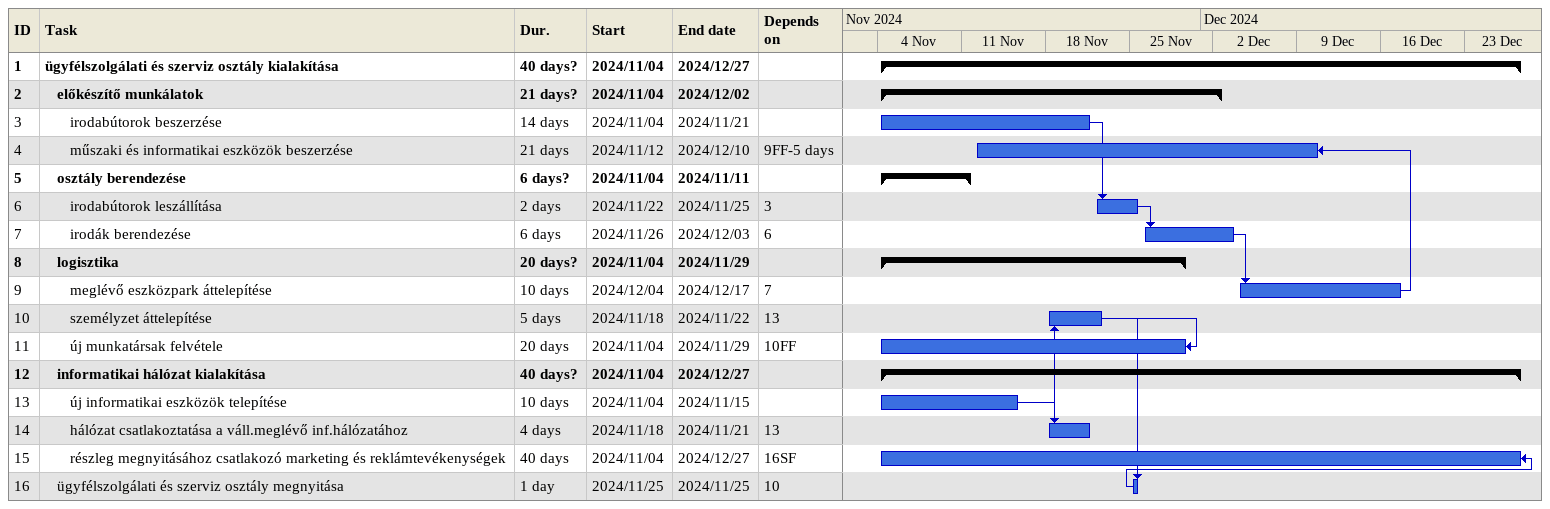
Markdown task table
| ID | Level | Task | Duration | Start | Finish | Predecessors |
|---|---|---|---|---|---|---|
| 1 | 1 | **ügyfélszolgálati és szerviz osztály kialakítása** | 40d? | 2024-11-04 | 2024-12-27 |  |
| 2 | 2 | **előkészítő munkálatok** | 21d? | 2024-11-04 | 2024-12-02 |  |
| 3 | 3 | irodabútorok beszerzése | 14d | 2024-11-04 | 2024-11-21 |  |
| 4 | 3 | műszaki és informatikai eszközök beszerzése | 21d | 2024-11-12 | 2024-12-10 | 9FF-5d |
| 5 | 2 | **osztály berendezése** | 6d? | 2024-11-04 | 2024-11-11 |  |
| 6 | 3 | irodabútorok leszállítása | 2d | 2024-11-22 | 2024-11-25 | 3 |
| 7 | 3 | irodák berendezése | 6d | 2024-11-26 | 2024-12-03 | 6 |
| 8 | 2 | **logisztika** | 20d? | 2024-11-04 | 2024-11-29 |  |
| 9 | 3 | meglévő eszközpark áttelepítése | 10d | 2024-12-04 | 2024-12-17 | 7 |
| 10 | 3 | személyzet áttelepítése | 5d | 2024-11-18 | 2024-11-22 | 13 |
| 11 | 3 | új munkatársak felvétele | 20d | 2024-11-04 | 2024-11-29 | 10FF |
| 12 | 2 | **informatikai hálózat kialakítása** | 40d? | 2024-11-04 | 2024-12-27 |  |
| 13 | 3 | új informatikai eszközök telepítése | 10d | 2024-11-04 | 2024-11-15 |  |
| 14 | 3 | hálózat csatlakoztatása a váll.meglévő inf.hálózatához | 4d | 2024-11-18 | 2024-11-21 | 13 |
| 15 | 3 | részleg megnyitásához csatlakozó marketing és reklámtevékenységek | 40d | 2024-11-04 | 2024-12-27 | 16SF |
| 16 | 2 | ügyfélszolgálati és szerviz osztály megnyitása | 1d | 2024-11-25 | 2024-11-25 | 10 |
